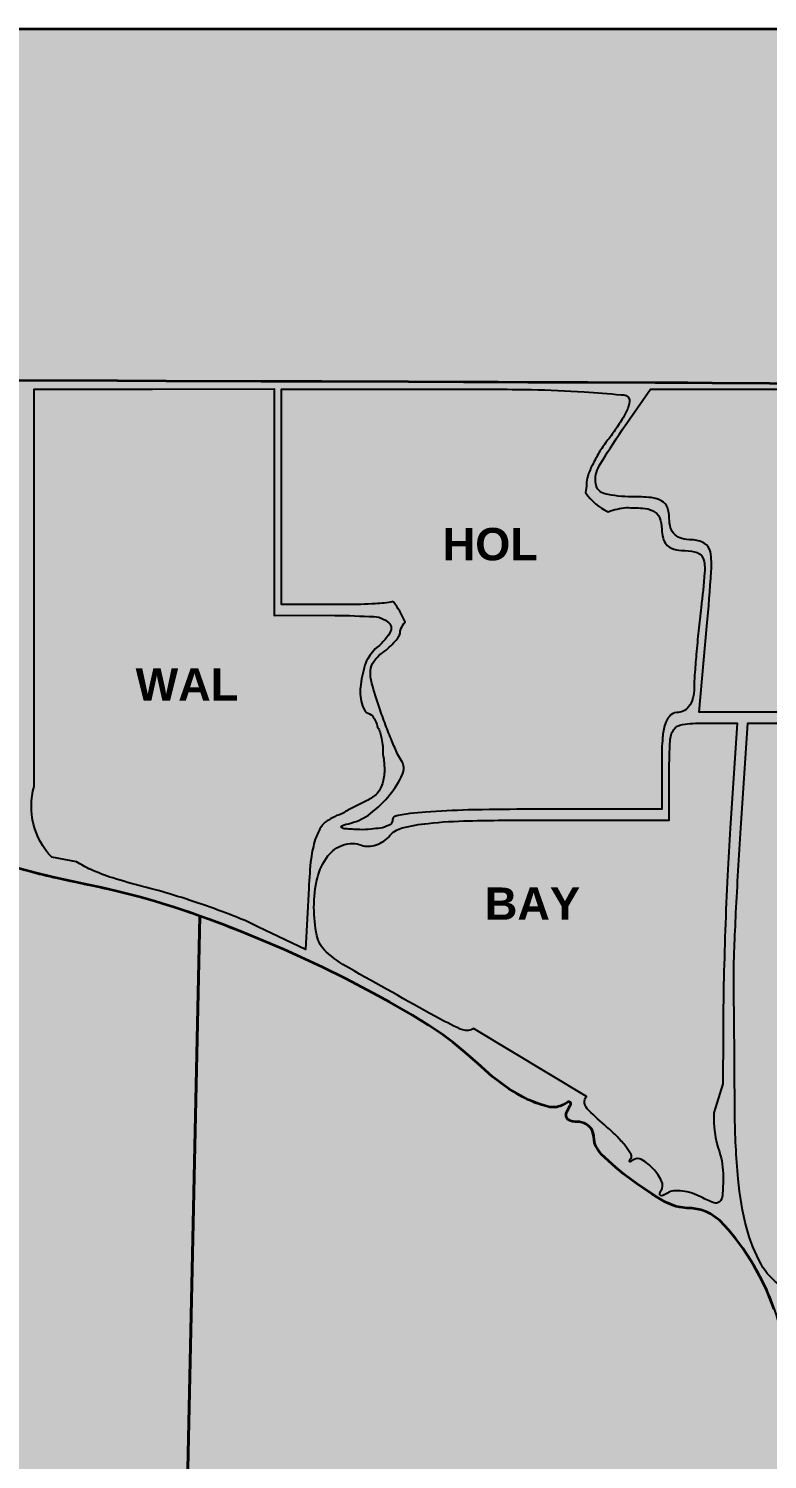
# Model space of a CAD drawing. Extents: x 473.4 to 495.4, y 396.9 to 416.9.
# Drawn here: x 477.56 to 480.28, y 411.61 to 416.87 of the extents above; entities that cross this region are included whole.
import ezdxf

# ---------------------------------------------------------------- set-up
doc = ezdxf.new("R2010")
doc.units = 0
doc.header["$MEASUREMENT"] = 0

msp = doc.modelspace()

# ---------------------------------------------------------------- hatches: boundary and pattern name
at = {"linetype": 'Continuous', "true_color": 0xd7c2ac}
h = msp.add_hatch(color=9, dxfattribs=at)
h.dxf.hatch_style = 1
edge = h.paths.add_edge_path()
edge.add_arc((474.9516051372241, 413.6441172001486), 0.1421639113959032, 161.280635871202, 215.8574926356034, ccw=False)
edge.add_line((474.8169614313518, 413.6897423047771), (474.8171805182423, 413.6903856012561))
edge.add_arc((474.7933094228865, 413.7169703585415), 0.03572923891446872, 311.9214330556235, 354.2895014037454)
edge.add_arc((470.6452467423868, 414.1317697133956), 4.204479951794924, 354.2895014066732, 354.606746171551)
edge.add_arc((464.6036169503957, 414.7021541675593), 10.27297473790344, 354.606746168464, 354.7694432016701)
edge.add_arc((464.2412140196193, 414.7353144208237), 10.63689160531999, 354.7695283988775, 354.9313538566348)
edge.add_arc((468.7169649636964, 414.3383329353597), 6.14356980366719, 354.9313538578331, 355.1753955183927)
edge.add_arc((474.8862959144386, 413.8176116727179), 0.04769783819365513, 143.6068699496419, 175.1753955181677, ccw=False)
edge.add_arc((474.9535590696025, 413.768033445598), 0.1312581915136575, 128.7719050808741, 143.606869948295, ccw=False)
edge.add_arc((474.9796661864062, 413.7355301165385), 0.172948093741223, 115.75351751705111, 128.7719050821247, ccw=False)
edge.add_arc((474.9915198670676, 413.7109587481866), 0.2002292573510884, 104.08930140953831, 115.7535175172327, ccw=False)
edge.add_arc((474.853073384693, 414.2625732117586), 0.3684938254437746, 284.089301409528, 295.7778018015274)
edge.add_arc((474.9928092173194, 413.9732297287388), 0.04717505212694185, 295.7778018015615, 348.8473192968627)
edge.add_arc((475.0158070127505, 413.9686957774146), 0.02373458904911956, 348.8473192969371, 432.6880281506787)
edge.add_arc((474.9616081721297, 413.7948113102357), 0.2058700393346774, 72.68802815073958, 90.00003968985618)
edge.add_arc((474.9616079527996, 414.1114340589737), 0.1107527094033837, 226.1232763189006, 270.000039689657, ccw=False)
edge.add_arc((475.0080106303631, 414.1596927991419), 0.1777013052638235, 195.3061127522415, 226.1232763189719, ccw=False)
edge.add_arc((475.135417294996, 414.1945619288916), 0.3097933731649381, 173.0690251854652, 195.3061127522382, ccw=False)
edge.add_arc((475.3539459315548, 414.1679971809199), 0.5299307185451713, 158.1926240335866, 173.0690251854861, ccw=False)
edge.add_arc((473.4847915972836, 414.9158847109198), 1.483293979012031, 338.1926240335874, 344.1014902837022)
edge.add_arc((474.7668127085574, 414.5507274421049), 0.1502831160705345, 344.1014902832144, 375.850028544148)
edge.add_arc((474.7803517152936, 414.5545713663579), 0.1362090101640107, 15.85002854462065, 49.84514274681851)
edge.add_arc((474.1328156581216, 413.7870901779664), 1.140365531764512, 49.84514274689892, 56.96010922328128)
edge.add_arc((475.8518776432022, 416.4301830026298), 2.012587653478899, 234.7030150592484, 236.9601092237969, ccw=False)
edge.add_arc((475.4867208538017, 415.9143960248623), 1.380625876723493, 231.7089808691128, 234.7030150585859, ccw=False)
edge.add_arc((475.5203965675253, 415.9570506186945), 1.434971695971925, 229.3246882798265, 231.7089808691301, ccw=False)
edge.add_arc((474.6192471183942, 414.9084541293789), 0.05235644686095418, 203.1126171005354, 229.3246882798311, ccw=False)
edge.add_arc((474.4834984608478, 414.8505170850585), 0.09523894307457285, 23.1126171005372, 37.83865926772039)
edge.add_arc((472.3845617327474, 413.2201453545268), 2.752991258149467, 37.83865926770907, 39.12965590739938)
edge.add_arc((472.5513413915314, 413.3558269032993), 2.537991404053192, 39.12965590739711, 40.80653471823297)
edge.add_arc((474.3057461207184, 414.5759963171283), 0.4690311576540324, 69.18734612414568, 86.34508479205707)
edge.add_line((474.3356454735861, 415.0440735068614), (474.2814155220415, 415.227179137471))
edge.add_line((474.2814155220415, 415.227179137471), (474.3595045621356, 415.3568604478321))
edge.add_arc((473.8433114969267, 415.6676918302117), 0.602554087897356, 328.9452848740881, 334.6972716163677)
edge.add_arc((473.9571271310135, 415.6138847954476), 0.4766604996861765, 334.6972716180658, 341.5535260140883)
edge.add_arc((474.0471397127149, 415.5838604821801), 0.3817725433811479, 341.5535260143175, 348.6661260717782)
edge.add_arc((474.3716754244671, 415.5188122940658), 0.05078206771841789, 348.666126071675, 380.1328695749588)
edge.add_arc((474.4394862398416, 415.5436716493758), 0.02144184956795438, 90.90701215851811, 200.1328695751205, ccw=False)
edge.add_arc((476.9303547359868, 258.2091430972984), 157.3756864715977, 90.67118282319223, 90.90701215876891, ccw=False)
edge.add_arc((475.975617910551, 339.7133829631577), 75.86585492652964, 89.95675565080302, 90.67124025735791, ccw=False)
edge.add_arc((475.4326700251088, -379.6551047544095), 795.2345475407313, 89.82931976298357, 89.95675565792033, ccw=False)
edge.add_arc((472.4017108603388, -1397.898269958503), 1813.48222379437, 89.75857495281599, 89.82939328466068, ccw=False)
edge.add_arc((479.9043607583042, 382.6445329425881), 32.92361405461608, 88.50085095361521, 89.75857495292951, ccw=False)
edge.add_arc((480.4688484865109, 404.213691400929), 11.34707023971573, 86.52608845184989, 88.50085095329979, ccw=False)
edge.add_arc((481.1524586984689, 415.4747646856933), 0.06526655206342859, 10.394885852502284, 86.52608845194118, ccw=False)
edge.add_arc((481.4246304834919, 415.5246924442592), 0.2114467682484793, 190.3948858546718, 200.1965036273641)
edge.add_arc((481.6125612008814, 415.5938244646388), 0.4116895977837807, 200.1965036253479, 206.1501789760434)
edge.add_arc((481.6151723210194, 415.5951058147137), 0.4145981723555159, 206.1500969401736, 212.0913230014336)
edge.add_arc((481.4541521558215, 415.4941320332083), 0.2245371343918196, 212.0913230017725, 221.493659736321)
edge.add_arc((481.1839281148768, 415.2551113003666), 0.1362286386974507, 23.878103936006028, 41.49365973628193, ccw=False)
edge.add_arc((480.7291344408259, 415.0537823829874), 0.6335923073844094, 18.246069809523874, 23.87810393227369, ccw=False)
edge.add_arc((480.627437973062, 415.0202556512413), 0.7406727131421236, 12.776510864101112, 18.24606981323342, ccw=False)
edge.add_arc((480.6522327963149, 415.0258773903111), 0.7152485669489039, 7.161343940960592, 12.77657476183299, ccw=False)
edge.add_arc((481.8627405906064, 415.1779704243901), 0.5047766012569622, 187.1613439408914, 209.7081992920514)
edge.add_arc((481.6040196350339, 415.0303495229442), 0.2069033674878465, 209.7081992921476, 253.5629812795513)
edge.add_arc((481.8832812512178, 415.9769406572658), 1.193828808364641, 253.5629812795312, 266.2241276379731)
edge.add_arc((486.6548052705542, 488.2760739038877), 73.65024405008005, 266.2241276384408, 266.8837343012634)
edge.add_arc((476.2416431092631, 297.0081036009623), 117.9009773242512, 86.65662605666671, 86.88373430079048, ccw=False)
edge.add_arc((476.0625028273573, 293.9395296536413), 120.9747758368405, 86.43451274947091, 86.65668438738362, ccw=False)
edge.add_arc((476.8696559399601, 306.8922882917365), 107.9968926319854, 86.21502438576829, 86.43454845838909, ccw=False)
edge.add_arc((482.8538800513874, 397.3477936132389), 17.34365561761214, 85.3690567508765, 86.2150243839269, ccw=False)
edge.add_arc((485.3655259959968, 428.3551285921889), 13.76523680638599, 265.3690567533725, 266.4554698050139)
edge.add_arc((490.5950792181633, 512.7807005105788), 98.35262014841103, 266.4554698028093, 266.7098789260665)
edge.add_arc((491.2509844429775, 524.190750084599), 109.7815064872094, 266.7098894798114, 266.9688054785913)
edge.add_arc((491.3891080929823, 526.8007209280659), 112.3951296313438, 266.968848270309, 267.2302529523144)
edge.add_arc((483.3769260637899, 361.1875585173592), 53.41172977002113, 86.21493766288359, 87.23025294973633, ccw=False)
edge.add_arc((485.1794122719092, 388.4327036182748), 26.10702526511196, 84.48054616893347, 86.21493766264189, ccw=False)
edge.add_arc((482.4946862263861, 360.6496374882097), 54.0195048670227, 83.7861043082338, 84.48054616916897, ccw=False)
edge.add_arc((488.338803351373, 414.3244043312148), 0.02752119702290858, -45.00006659981278, 83.78610430807629, ccw=False)
edge.add_arc((488.3876664270906, 414.2755411419016), 0.04158170768047686, 134.9999334002258, 169.9333908352029)
edge.add_arc((488.4309943041314, 414.2678493206124), 0.08558703739863528, 169.9333908358535, 190.2987059098973)
edge.add_arc((488.4938246802054, 414.2792660691666), 0.1494462442927425, 190.2987059092106, 205.2383080120928)
edge.add_arc((488.6706573555816, 414.3626216657794), 0.3449403633024578, 205.2383080121446, 213.2337818303788)
edge.add_arc((488.1868373904028, 414.0456111788256), 0.2334863023555306, 21.549734146707976, 33.23378183012892, ccw=False)
edge.add_arc((488.1079076125909, 414.0144407415748), 0.3183479897289176, 12.289012457390584, 21.549734147205413, ccw=False)
edge.add_arc((488.1327185397807, 414.019845414604), 0.2929552230704476, 2.727753866769774, 12.289012457076979, ccw=False)
edge.add_arc((488.2938091751253, 414.02752046317), 0.1316818552560103, -14.65501759012102, 2.7277538666346004, ccw=False)
edge.add_arc((488.6947934026334, 413.9226606270374), 0.2827864016033982, 165.3449824100211, 185.4557920519348)
edge.add_arc((488.5271558970185, 413.906649505522), 0.1143860176936037, 185.4557920525711, 224.9721739487827)
edge.add_arc((488.5498895095124, 413.9293610472909), 0.1465205982345019, 224.9721739483028, 258.7218479689718)
edge.add_arc((488.6194532696034, 414.2781858521741), 0.5022140915961832, 258.7218479692675, 272.2134882980655)
edge.add_arc((488.5827754106612, 415.2271138135745), 1.451850622730168, 272.2134882977178, 276.2407816975483)
edge.add_arc((488.7315134860648, 413.8669740660765), 0.08360241871202173, 276.2407816975335, 308.4675440830078)
edge.add_arc((488.7426012505485, 413.8530186166556), 0.0657784716242958, 308.467544083058, 346.7613418616077)
edge.add_arc((488.0588150311706, 414.0138860428193), 0.7682326855142209, 346.7613418617278, 353.0881245377814)
edge.add_arc((487.2158051771129, 414.1160787348545), 1.617414032661991, 353.0881245382005, 358.0916557331142)
edge.add_arc((484.4468238261349, 414.208339012958), 4.387931977195092, 358.0916557325995, 360.4672261137389)
edge.add_arc((483.1903646234558, 414.1980928207928), 5.6444329570797, 0.4672261144274873, 2.603267770494374)
edge.add_arc((480.7654296812278, 414.0878385817862), 8.071873063705857, 2.603267769870822, 4.236794419085159)
edge.add_arc((490.3467429325542, 414.7976326826524), 1.535695374024266, 180.9739855018923, 184.2367944193195, ccw=False)
edge.add_arc((489.5859081420514, 414.7846978129876), 0.7747506393077929, 175.5304220526383, 180.973985507027, ccw=False)
edge.add_arc((489.4950312998024, 414.7918014262488), 0.6835965841127069, 170.800458076058, 175.5304220472607, ccw=False)
edge.add_arc((488.8330562170286, 414.8990125629396), 0.01299592944259898, 89.99996958041078, 170.8004580756453, ccw=False)
edge.add_arc((488.8345525476155, 414.9260659847351), 0.01413690474708384, 263.9241349573655, 341.5188912340327)
edge.add_arc((488.7860388330213, 414.9405328029407), 0.06475576791499894, 342.985798036182, 370.7340355271479)
edge.add_arc((488.705619849521, 414.9252879956734), 0.1466069563965314, 10.73403552683356, 20.99357902029525)
edge.add_arc((489.008012352507, 415.0413267219196), 0.1772853279372835, 190.0798963446607, 200.9935790201453, ccw=False)
edge.add_arc((488.8488356938347, 415.013030660143), 0.0156132036296949, 125.5321510619647, 190.0798963447444, ccw=False)
edge.add_arc((488.8551797377735, 415.0041471870292), 0.02652938373368205, 80.93505153931699, 125.53215106180559, ccw=False)
edge.add_arc((488.7870344528289, 414.5770289436682), 0.4590496418395577, 75.34502141121152, 80.93505153938122, ccw=False)
edge.add_arc((488.9649946386698, 415.2575509502727), 0.2443563783348267, 255.3450214110195, 264.4845575958315)
edge.add_arc((488.9470621521477, 415.0718396112858), 0.05778125807179138, 264.4845575958841, 291.1560042750123)
edge.add_arc((488.9571947632406, 415.0456565655282), 0.02970597191643045, 291.1560042751236, 331.7307844548536)
edge.add_arc((488.9409387347218, 415.0543982718698), 0.04816337945291606, 331.730784455016, 359.9999506240114)
edge.add_arc((489.0956877252698, 415.0543981385109), 0.1065856110951527, 168.3389190490181, 179.9999506238627, ccw=False)
edge.add_arc((489.0648041455009, 415.0607719456668), 0.07505117092256902, 153.1715802512804, 168.3389190508311, ccw=False)
edge.add_arc((489.0427171118038, 415.0719426636778), 0.05029996896345854, 126.0216436109483, 153.1715802492199, ccw=False)
edge.add_arc((488.9856616848919, 415.438177320277), 0.3267095740692391, 274.8239568848128, 278.6189331881391)
edge.add_arc((488.7428510020189, 417.0401077255565), 1.94693735159814, 278.6189331942956, 279.364786974027)
edge.add_arc((488.7041476028984, 417.2747910336772), 2.184790685007494, 279.3647869654958, 280.1247103161816)
edge.add_arc((488.7192673696356, 417.1901055155242), 2.098766012246443, 280.1247830438242, 280.900311579567)
edge.add_arc((489.1334252994681, 415.0394768647042), 0.09137790644269572, 82.44950054530432, 100.90031157924471, ccw=False)
edge.add_arc((489.1262583332202, 414.9854066553025), 0.1459210357069194, 69.45540125789398, 82.44950054545592, ccw=False)
edge.add_arc((489.1250634834508, 414.9822181749925), 0.1493260427039675, 56.5981520893132, 69.45543856467901, ccw=False)
edge.add_arc((489.1502285377946, 415.020380304918), 0.1036135923147647, 39.690158309360015, 56.5981520890507, ccw=False)
edge.add_arc((489.3074727433267, 415.1508813394783), 0.1007298934994472, 219.6901583095066, 238.2619240790743)
edge.add_arc((489.3740307923261, 415.2584879889391), 0.2272572221473745, 238.261924079527, 248.3709061275673)
edge.add_arc((489.3824926966785, 415.2798286530956), 0.2502143075876812, 248.3709061255086, 258.1036767596505)
edge.add_arc((489.370371478132, 415.2222910500133), 0.1914137998728868, 258.1036767612248, 269.9999722273501)
edge.add_arc((489.3703712535722, 414.7590150099048), 0.2718622402356096, 82.37242537808959, 89.99997222762153, ccw=False)
edge.add_arc((489.3860489621351, 414.8760841642261), 0.153747984367504, 70.6844493815637, 82.37242537785579, ccw=False)
edge.add_arc((489.4073418120667, 414.9368341372904), 0.08937450624547606, 49.36259040832192, 70.68444938148451, ccw=False)
edge.add_arc((489.4888418416044, 414.9978581103378), 0.02426469639755656, 163.7313827349254, 212.3493660570011)
edge.add_arc((489.5069162622829, 415.0093060932088), 0.04565957883887584, 212.3493660587622, 232.5085468134626)
edge.add_arc((489.5163030069153, 415.0215429160652), 0.06108199137427038, 232.5085468117853, 249.7589019551821)
edge.add_arc((489.5217940942915, 415.0364342842533), 0.07695350318282293, 249.7589019552809, 264.2660350520545)
edge.add_arc((489.4304829752921, 414.1270697763156), 0.8369838736378202, 77.67717949401788, 84.26603505183311, ccw=False)
edge.add_arc((488.7217352591395, 410.8826681902655), 4.157897148132618, 75.66951652634958, 77.6771794942033, ccw=False)
edge.add_arc((488.7341218532159, 410.9311549398098), 4.107853241468716, 73.6113882017209, 75.66951652695269, ccw=False)
edge.add_arc((489.5792938779503, 413.8049118660322), 1.112390902796274, 68.17194806582711, 73.61138820105009, ccw=False)
edge.add_arc((490.1564661210833, 415.2458989476868), 0.4398885719564243, 248.1719480657087, 254.4707622541865)
edge.add_arc((490.132900949031, 415.1610937545954), 0.3518701755320407, 254.4707622542599, 261.9176516804773)
edge.add_arc((490.1223968249168, 415.0871245757526), 0.2771588909620974, 261.9176516805221, 269.7876435824013)
edge.add_arc((490.1215237352953, 414.8515577775245), 0.04159047475796506, 269.7876435826543, 301.7174727668039)
edge.add_arc((490.169443803524, 414.7740214734102), 0.0495589157761201, 97.6432683562345, 121.71747276652911, ccw=False)
edge.add_arc((490.1822079281562, 414.6789067758899), 0.1455262464777743, 86.86201843237671, 97.64326835230122, ccw=False)
edge.add_arc((490.1806090644816, 414.6497426375146), 0.1747341791712328, 76.83762684105949, 86.86201843627879, ccw=False)
edge.add_arc((490.1824691633002, 414.6576966199084), 0.166565592785849, 66.4473220319274, 76.83763323123878, ccw=False)
edge.add_arc((490.390514129867, 415.1349668276467), 0.3540778161883866, 246.4473220326308, 251.6748080251306)
edge.add_arc((490.4590431659516, 415.341874280145), 0.5720386445177903, 251.6748080249671, 255.3265066522691)
edge.add_arc((490.4520965453813, 415.3153475274049), 0.5446174091707192, 255.3265648990658, 259.0143477810134)
edge.add_arc((490.3899562774733, 414.9952356082802), 0.2185299152961731, 259.0143477810575, 266.3132027829739)
edge.add_arc((490.3726416091783, 414.7265232884617), 0.05073966813349365, 56.42303390582839, 86.31320278301598, ccw=False)
edge.add_line((490.4007035203436, 414.7687967205918), (490.4007035203436, 416.869961501139))
edge.add_line((490.4007035203436, 416.869961501139), (473.4454328466077, 416.8699876712304))
edge.add_line((473.4454328466077, 416.8699876712304), (473.4457622564622, 413.5596872103304))
edge.add_line((473.4457622564622, 413.5596872103304), (474.8363846359504, 413.5608416707921))
at = {"linetype": 'Continuous', "true_color": 0xadddf7}
h = msp.add_hatch(color=141, dxfattribs=at)
h.dxf.hatch_style = 1
h.paths.add_polyline_path([(473.4457622564622, 416.8699745861847), (495.432698754436, 416.8699745861847), (495.432698754436, 396.8699745861847), (473.4457622564622, 396.8699745861847)])
at = {"linetype": 'Continuous', "true_color": 0xff1a8c}
h = msp.add_hatch(color=230, dxfattribs=at)
h.dxf.hatch_style = 1
edge = h.paths.add_edge_path()
edge.add_line((478.4615453321557, 415.1299345482721), (478.4615453321557, 414.7138938961189))
edge.add_line((478.4615453321557, 414.7138938961189), (478.6794713880455, 414.7138938961189))
edge.add_arc((478.6794727312094, 412.5455436556105), 2.168350240508762, 86.20877585525261, 90.00003549132452, ccw=False)
edge.add_arc((478.8155520437239, 414.5990710555413), 0.1103190547487111, 53.13006248825951, 86.20882316493532, ccw=False)
edge.add_arc((478.8655426365364, 414.665725093449), 0.0270014687350458, -33.52977297888799, 53.13004876731918, ccw=False)
edge.add_arc((478.6738913684502, 414.7927195352938), 0.2569097043825289, 309.69015858946517, 326.47023311193385, ccw=False)
edge.add_arc((478.921886083916, 414.4939041471923), 0.1314097711337942, 129.6901891696306, 158.934167516064)
edge.add_arc((479.0841118122427, 414.4314173919337), 0.3052539010716716, 158.9341366861261, 174.5140250922725)
edge.add_arc((479.0319007300356, 414.4364317005322), 0.2528025865416037, 174.5139916617821, 191.5201828195991)
edge.add_arc((478.8309429465675, 414.3954726275882), 0.04771315143376734, 191.520152625363, 249.8361227545115)
edge.add_arc((478.8052787464616, 414.3255833557141), 0.0267392594753123, 26.189919297914116, 69.83618196955831, ccw=False)
edge.add_arc((478.5705938261065, 414.2101561453047), 0.2882740616429986, 18.555989826872576, 26.18977610308218, ccw=False)
edge.add_arc((478.488766067994, 414.1826878002711), 0.3745891355094289, 11.215734176060323, 18.556021186988517, ccw=False)
edge.add_arc((478.3096760105587, 414.1471761341068), 0.5571660428825472, 5.764472686240879, 11.215710818175694, ccw=False)
edge.add_arc((478.3195258049371, 414.1481707963457), 0.5472661538852017, -1.0563282792434734, 5.764438646338078, ccw=False)
edge.add_arc((478.7096070144654, 414.1409784921661), 0.1571186442605774, 341.67349256140216, 358.94359643661124, ccw=False)
edge.add_arc((478.7697145151171, 414.1210690717536), 0.0937996371951943, 318.1106183393157, 341.67344076100346, ccw=False)
edge.add_arc((478.7627929527342, 414.1272772811795), 0.1030974804979639, 296.1596121844184, 318.1105514357024, ccw=False)
edge.add_arc((461.1930436427778, 449.8973983293644), 39.95529504370032, 296.1091612829282, 296.1595815680862, ccw=False)
edge.add_arc((442.9036588328996, 487.2157248327542), 81.51439861602526, 296.0795497403835, 296.1091143624483, ccw=False)
edge.add_arc((442.9122647174912, 487.1983111055436), 81.49497456837692, 296.04993289937806, 296.0794975214428, ccw=False)
edge.add_arc((461.1713435058123, 449.8443405227551), 39.91717909413894, 295.99949307820464, 296.0499133633627, ccw=False)
edge.add_arc((478.7076884438441, 413.8886975111591), 0.08696641808224338, 115.9994261888195, 145.2287487501141)
edge.add_arc((478.7807850586049, 413.8379484228207), 0.175952849950635, 145.2287507630149, 162.4847257529552)
edge.add_arc((478.9836916264811, 413.773912764716), 0.3887241844771471, 162.4847273696561, 173.4055095993872)
edge.add_arc((480.3507806221758, 413.6158686787164), 1.764918304239732, 173.4055189203168, 176.9584893202579)
edge.add_line((478.5883484606254, 413.709514268965), (478.5764713717106, 413.4859842247366))
edge.add_line((478.5764713717106, 413.4859842247366), (478.4161089778132, 413.5677950132968))
edge.add_arc((477.9980406743009, 412.7483123270111), 0.9199635751070296, 62.97108742170938, 68.4431693753501)
edge.add_arc((477.226029627563, 410.7941244747761), 3.021118309557517, 68.44323956014836, 70.69993278660607)
edge.add_arc((477.1364478654297, 410.5383117200698), 3.29216269258426, 70.69998087099863, 72.92688314277419)
edge.add_arc((477.3989126257526, 411.392889593811), 2.398187808877937, 72.92690897019216, 75.75076043991075)
edge.add_arc((478.5026536780823, 415.7391206660526), 2.086003182138894, 252.6164082394173, 255.7507503177468, ccw=False)
edge.add_arc((478.0891900831747, 414.4184286776533), 0.7021030872859667, 245.5565262977681, 252.6163410254413, ccw=False)
edge.add_arc((477.9606495883579, 414.1356326429948), 0.391464622143309, 236.7906141166323, 245.5564873570616, ccw=False)
edge.add_line((477.7462443011563, 413.8081041355183), (477.6554624816212, 413.8241189858057))
edge.add_arc((477.8511436861226, 414.011885862221), 0.2711964853641319, 164.4758154727796, 223.8175890185516, ccw=False)
edge.add_line((477.5898411085964, 414.0844702727514), (477.5898411085964, 414.8152227365884))
edge.add_line((477.5898411085964, 414.8152227365884), (477.5898411085964, 415.5459752004253))
edge.add_line((477.5898411085964, 415.5459752004253), (478.0256932203761, 415.5459752004253))
edge.add_line((478.0256932203761, 415.5459752004253), (478.4615453321557, 415.5459752004253))
edge.add_line((478.4615453321557, 415.5459752004253), (478.4615453321557, 415.1299345482721))
edge = h.paths.add_edge_path()
edge.add_arc((478.8503976556058, 414.8968288827772), 0.1406047695574898, 268.1423873104112, 290.16572853504385, ccw=False)
edge.add_arc((478.7389058210707, 416.8106615695924), 2.057144754220872, 269.99999999996356, 272.97967885243486, ccw=False)
edge.add_line((478.7389058210694, 414.7535168153715), (478.4897491886719, 414.7521865716574))
edge.add_line((478.4897491886719, 414.7521865716574), (478.4892957699967, 415.148500362197))
edge.add_line((478.4892957699967, 415.148500362197), (478.4888420974478, 415.5453423915155))
edge.add_line((478.4888420974478, 415.5453423915155), (479.1351364547517, 415.5459752004254))
edge.add_arc((479.1351364547521, 398.4149231200984), 17.13105208032704, 89.04386115357659, 90.00000000000131, ccw=False)
edge.add_arc((479.3583414546333, 411.7890448233305), 3.755067936913981, 86.09465465378707, 89.0438611535933, ccw=False)
edge.add_arc((479.373296806948, 412.0081390178482), 3.535463910011622, 83.87574866164158, 86.09462996962043, ccw=False)
edge.add_arc((479.7482533262264, 415.5026962436931), 0.02084834126810981, -6.943847108686896e-05, 83.87574866173952, ccw=False)
edge.add_arc((479.7123927277256, 415.5026962871531), 0.05670893976893766, 336.12969267765817, 359.99993056209104, ccw=False)
edge.add_arc((479.3246318177124, 415.6742879131238), 0.4807398459980392, 331.17987804270825, 336.12969267801174, ccw=False)
edge.add_arc((479.2509233823138, 415.7148437628226), 0.5648689752784758, 326.1765774301114, 331.17982664089914, ccw=False)
edge.add_arc((479.1573638610505, 415.7775318062142), 0.6774885774944652, 321.8113683773489, 326.1765774301245, ccw=False)
edge.add_arc((480.0812511221401, 415.0508010056826), 0.4979710465016513, 141.811368377117, 147.8746379043777)
edge.add_arc((480.0825931182724, 415.0499580634943), 0.4995558193859833, 147.8746105540315, 153.9232033818748)
edge.add_arc((480.0128911981121, 415.0840696866784), 0.4219545274490634, 153.9232033811814, 160.1916500415915)
edge.add_arc((479.7000686067091, 415.1967442503047), 0.08945861622534981, 160.1916500422338, 179.999959355295)
edge.add_arc((479.4406006713493, 415.1967444343661), 0.1700093191345077, 349.11324276490114, 359.9999593556337, ccw=False)
edge.add_arc((479.7790653816091, 415.2833152773711), 0.2085724042915021, 214.6813727205449, 244.7955537086362)
edge.add_arc((479.7704960196106, 414.8949181578857), 0.2152049307601794, 90.00006904223397, 111.89491646221089, ccw=False)
edge.add_arc((479.7704956622701, 414.6432027894253), 0.4669202992204862, 82.79318018143658, 89.99998797252653, ccw=False)
edge.add_arc((479.8191491238917, 415.0279664786016), 0.07909268824319349, 55.99723136756887, 82.79316190122921, ccw=False)
edge.add_arc((479.8370587468099, 415.0545156926812), 0.04706745816900255, 18.474041197687825, 55.997317417131796, ccw=False)
edge.add_arc((479.7663039694835, 415.0308773355375), 0.1216664557691316, -4.0215640808582975e-05, 18.47394289296301, ccw=False)
edge.add_arc((480.0112073881856, 415.0308771809011), 0.1232369629330118, 179.9999678090285, 196.6947841932277)
edge.add_arc((479.9464945452659, 415.0114688005677), 0.05567634373870094, 196.6947663535922, 226.9273357991271)
edge.add_arc((479.9497040319401, 415.0149018873856), 0.06037601285571609, 226.9273831324876, 255.673833008571)
edge.add_arc((479.9727354618055, 415.1050859500501), 0.1534545384151488, 255.6738574871607, 269.9999693826988)
edge.add_arc((479.9727352431074, 414.8134258246656), 0.1382055869695017, 70.38976038196301, 89.99994332994191, ccw=False)
edge.add_arc((480.0073851985906, 414.9106793460972), 0.03496379869637716, 16.033084950064392, 70.38968092484959, ccw=False)
edge.add_arc((479.9102218739931, 414.8827575364832), 0.1360594914778326, -5.037139064978419, 16.03306278400271, ccw=False)
edge.add_arc((476.017626345885, 415.2258565143449), 4.043746384520392, 353.15077088340826, 354.9628840336475, ccw=False)
edge.add_arc((484.9713980327011, 414.1503771950231), 4.97438441880726, 173.1507328622734, 174.1495065678195)
edge.add_arc((485.1091002213122, 414.1362689893867), 5.112807445113708, 174.1495254015714, 175.1279021891351)
edge.add_arc((484.551499062819, 414.183805222024), 4.553183691758325, 175.1279834153993, 176.0919219257901)
edge.add_arc((480.748972210055, 414.4435737826628), 0.7417941589124593, 176.0918968974755, 179.7786768472553)
edge.add_arc((479.8509342535536, 414.4470428579672), 0.1562504979953397, 346.5223654701975, 359.7786397701541, ccw=False)
edge.add_arc((479.9172515890301, 414.4311489562336), 0.08805515286834154, 326.1570013592109, 346.5222988276093, ccw=False)
edge.add_arc((479.9400438351946, 414.4158661509666), 0.06061338503076151, 300.90601926908124, 326.15695698118475, ccw=False)
edge.add_arc((479.9474048225505, 414.4035695880027), 0.04628196515809098, 269.9999771978965, 300.906134427022, ccw=False)
edge.add_arc((479.9474047944751, 414.3165879799193), 0.04069964292534792, 89.99998640585432, 132.7311720859121)
edge.add_arc((479.966535188456, 414.2958789329519), 0.06889248953831115, 132.7310280568255, 161.565005084251)
edge.add_arc((480.100895303984, 414.2510925036075), 0.2105203995633969, 161.5651073119281, 176.1802098222114)
edge.add_arc((481.1809329217203, 414.1789839921402), 1.292962496467831, 176.1803075980018, 179.9999781061155)
edge.add_line((479.8879704252526, 414.1789844862075), (479.8879704252526, 414.0006813495704))
edge.add_line((479.8879704252526, 414.0006813495704), (479.3926839345939, 414.0006813495704))
edge.add_arc((479.3926842163231, 405.6737274283072), 8.326953921263174, 90.00000193851068, 91.41427300779478)
edge.add_arc((479.2571106265165, 411.165123135195), 2.833884924075254, 91.41431389488268, 94.57386136324685)
edge.add_arc((479.2991007064846, 410.6402763855241), 3.3604086912965, 94.57391051852765, 96.60006567601694)
edge.add_arc((478.9148692387991, 413.9610584128139), 0.01747179486382143, 96.5999995095825, 179.9999425994713)
edge.add_arc((478.8794370408814, 413.9610584258465), 0.01796040305384905, -55.80790982918512, 1.4263434877648251e-05, ccw=False)
edge.add_arc((478.8365241235982, 414.0242212349672), 0.09432177369213701, 287.82024289767776, 304.1922220167141, ccw=False)
edge.add_arc((478.8141028027523, 414.0939714540034), 0.1675871044021375, 275.5029121294773, 287.8201742123711, ccw=False)
edge.add_arc((478.8011775076982, 414.2281327989184), 0.3023696319108167, 267.58460638617237, 275.5029394172419, ccw=False)
edge.add_arc((478.8804905813374, 416.1083580397633), 2.184266951096844, 266.1934233560793, 267.5845477975445, ccw=False)
edge.add_arc((478.7220862457427, 413.8837352159894), 0.04711856008124553, 73.48492763882011, 97.40147947105754)
edge.add_arc((478.7188162843746, 413.9371468475073), 0.007248288259645636, 68.32516213144908, 247.2764347484067, ccw=False)
edge.add_arc((479.3322073892813, 411.843372204968), 2.187490739458619, 105.30515206047929, 106.21155343424931, ccw=False)
edge.add_arc((478.6931494936183, 414.1462309941668), 0.2025594378169439, 287.7188700277943, 310.1835871677306)
edge.add_arc((478.5532412924618, 414.3259083954851), 0.4301989010263891, 308.9784925352909, 321.9090087671018)
edge.add_arc((478.6340640707414, 414.2640739103641), 0.328444514779603, 321.7005747679628, 337.225123218592)
edge.add_arc((478.8891582853527, 414.1504076544994), 0.04960854876611952, 344.234915731953, 388.4732590980495)
edge.add_arc((479.1146354967183, 414.2999439224434), 0.2211868037325827, 207.3236119211409, 214.6900271978949, ccw=False)
edge.add_arc((482.6247386340318, 415.8544418128111), 4.059728182270653, 203.3053877179402, 204.0739577777204, ccw=False)
edge.add_arc((480.5899480577514, 414.9554631301073), 1.835408851682917, 200.5369697743927, 202.662234660502, ccw=False)
edge.add_arc((480.9220822060401, 415.0799037055833), 2.19008976333035, 198.9070027006709, 200.5373710939634, ccw=False)
edge.add_arc((478.4975926092534, 414.3089323681752), 0.357855553816138, 9.864911226520581, 25.02278786991065)
edge.add_arc((479.089118726418, 414.5205093993284), 0.2739577313043007, 181.4414754066974, 192.6963964319284, ccw=False)
edge.add_arc((478.8961718067811, 414.495179986769), 0.08299797626154096, 137.393237112631, 167.1648144275908, ccw=False)
edge.add_arc((478.906335115309, 414.5040211266337), 0.08554722396122692, 116.8492641239105, 146.3965455902233, ccw=False)
edge.add_arc((478.7552013124409, 414.7197170266855), 0.1791082747029149, 308.9096441995559, 319.9258726278738)
edge.add_arc((478.8620043604397, 414.6552958239679), 0.05919875936275515, 300.7329621218105, 324.5085575186354)
edge.add_arc((479.0768335746362, 414.5303548436829), 0.1896537152299953, 144.229115920516, 151.4737492829136, ccw=False)
edge.add_arc((478.9135809059069, 414.6497067332706), 0.01264844050139335, 317.833886227107, 375.1509910597914)
edge.add_arc((478.9514217693999, 414.6544613431444), 0.0256729883219111, 142.7543516815924, 183.2350102233762, ccw=False)
edge.add_arc((478.9010600791631, 414.6988787650882), 0.04158729869171165, 316.0185684546757, 348.744185006327)
edge.add_arc((478.7501173288477, 414.6290380054951), 0.2014204960599421, 17.84483180573339, 42.39497084413978)
at = {"linetype": 'Continuous', "true_color": 0xf8d731}
h = msp.add_hatch(color=40, dxfattribs=at)
h.dxf.hatch_style = 1
h.paths.add_polyline_path([(477.8360543686192, 414.8931002153532), (477.9891524915503, 414.8931002153532), (478.0364624133429, 415.0387051827993), (478.0837723351356, 414.8931002153532), (478.2368704580666, 414.8931002153532), (478.1130021937481, 414.8031046534555), (478.1601226508246, 414.6576508263533), (478.0364624133429, 414.747495247907), (477.9126034300847, 414.6575064290944), (477.9599133518774, 414.8031113965406)])
at = {"linetype": 'Continuous', "true_color": 0x000000}
h = msp.add_hatch(color=18, dxfattribs=at)
h.dxf.hatch_style = 1
h.paths.add_polyline_path([(478.0365701774322, 414.9606851844825), (478.0661519112026, 414.8696419694562), (478.161880412576, 414.8696419694562), (478.0844344281189, 414.8133741681249), (478.1140161618893, 414.7223309530985), (478.0365701774322, 414.7785987544298), (477.9591241929751, 414.7223309530985), (477.9887059267455, 414.8133741681249), (477.9112599422883, 414.8696419694562), (478.0069884436617, 414.8696419694562)])
at = {"linetype": 'Continuous', "true_color": 0xf8d731}
h = msp.add_hatch(color=40, dxfattribs=at)
h.dxf.hatch_style = 1
h.paths.add_polyline_path([(479.4351522756783, 413.4427514240423), (479.5882503986094, 413.4427514240423), (479.635560320402, 413.5883563914885), (479.6828702421947, 413.4427514240423), (479.8359683651257, 413.4427514240423), (479.7121001008072, 413.3527558621447), (479.7592205578837, 413.2073020350425), (479.635560320402, 413.2971464565962), (479.5117013371438, 413.2071576377836), (479.5590112589365, 413.3527626052298)])
at = {"linetype": 'Continuous', "true_color": 0x000000}
h = msp.add_hatch(color=18, dxfattribs=at)
h.dxf.hatch_style = 1
h.paths.add_polyline_path([(479.6356680844913, 413.5103363931717), (479.6652498182617, 413.4192931781453), (479.7609783196351, 413.4192931781453), (479.683532335178, 413.3630253768141), (479.7131140689484, 413.2719821617877), (479.6356680844913, 413.328249963119), (479.5582221000342, 413.2719821617877), (479.5878038338046, 413.3630253768141), (479.5103578493474, 413.4192931781453), (479.6060863507208, 413.4192931781453)])

# ---------------------------------------------------------------- linework, layer by layer
at = {"color": 18, "linetype": 'Continuous', "lineweight": 35, "true_color": 0x000000, "flags": 128}
for points in [[(473.4457622564622, 416.8699745861847), (481.1564134813756, 416.8699745861847, 0.1017761852182597), (481.1564134813427, 415.5399113088629), (481.0774575221448, 415.5444282731182), (480.9531784702359, 415.5504205364384), (480.818849886189, 415.555362443825), (480.6012369043366, 415.5607709726881), (480.2847383353745, 415.5659496088874), (480.0733617791848, 415.5677132426782), (479.9839887889224, 415.5681027872276), (479.8638436078086, 415.5686011458479), (479.6158634980828, 415.5696045901111), (479.51069182356, 415.5700199235712), (479.3945602052856, 415.5704714528813), (479.2856456557341, 415.5708881635439), (479.1584413563181, 415.5713665700932), (478.9562270448949, 415.5721087176262), (478.6362547417531, 415.5732369808125), (478.4138997493297, 415.5739877843405), (478.064052171698, 415.5751138850651), (477.8842976075341, 415.5756662370877), (477.3107485328108, 415.5772250860155)], [(480.3015119027933, 412.1634099621476), (480.2740482711297, 412.2316990009966), (480.2560228140298, 412.26976067087), (480.2267622057855, 412.3238195921351), (480.2162544354049, 412.3413121837934), (480.1861718282152, 412.386865094872), (480.1602587848024, 412.4217080778705), (480.1346305012815, 412.4529378089867), (480.1020702474052, 412.4884058562263), (480.067744142313, 412.5135078297504), (480.0530834039831, 412.5207160035072), (480.0313485244761, 412.5284133598701), (480.0313485244761, 412.5284133598701), (479.9970671605053, 412.5342650573572), (479.9811476424321, 412.5346981700928), (479.9411444315609, 412.5404474743439), (479.8993443527652, 412.5575042409343), (479.8625194597031, 412.5793453565266), (479.7943730123993, 412.6249770302005), (479.7759532331182, 412.6385775677214), (479.7488909700631, 412.6595834701122), (479.7193102698274, 412.683986133973), (479.6780765195402, 412.7207435622853), (479.6654636189162, 412.7326781886076), (479.6452212596735, 412.7619863892142), (479.6408808605786, 412.7747850927057), (479.6380931705394, 412.7968851170265), (479.6333526052342, 412.8177639388516, 0.2880427280432409), (479.5763203658348, 412.8516166912423, -0.09352555423498177), (479.548780928867, 412.8565354310193, -0.147269723483833), (479.5381893615673, 412.8664809761435, -0.2503778826836669), (479.5385052503002, 412.888537093804), (479.5510300770133, 412.9122014904169, 0.9716099292287774), (479.5415367957278, 412.9237241130707), (479.5237280707451, 412.9139026283831, -0.2202519354975359), (479.459336373596, 412.9103877736896), (479.4356129340597, 412.9174498211185), (479.3973945705978, 412.932580188135), (479.3250905767727, 412.9727359644471), (479.2640920575, 413.0181548767234), (479.2105926818056, 413.0662121493743), (479.164507563155, 413.1071693800114), (479.1206663637783, 413.1428316249014), (479.0815197312133, 413.172216586401), (479.0299924871102, 413.2076733047599), (478.9708109572678, 413.2442739964674), (478.8872960875482, 413.2918358489135), (478.8259773219194, 413.3253042920369), (478.7233771020919, 413.3786439531071), (478.6394381612959, 413.4198817152348), (478.5594173449477, 413.457253496637), (478.4976759471211, 413.4848731741768), (478.4019475869188, 413.5256787916277), (478.3296748084384, 413.5548959621776), (478.2671961999346, 413.5790738917231), (478.2240865433297, 413.5951814891417), (478.1884294946092, 413.6081538432543), (478.1884294946092, 413.6081538432543), (478.1232905503604, 410.6161107348799)]]:
    msp.add_lwpolyline(points, format="xyb", dxfattribs=at)
at = {"color": 18, "linetype": 'Continuous', "true_color": 0x000000}
for points in [[(473.4457622564622, 396.8699745861847), (473.4457622564622, 416.8699745861847), (495.432698754436, 416.8699745861847), (495.432698754436, 396.8699745861847)], [(473.4457622564622, 416.8699745861847), (495.432698754436, 416.8699745861847), (495.432698754436, 396.8699745861847), (473.4457622564622, 396.8699745861847)]]:
    msp.add_lwpolyline(points, close=True, dxfattribs=at)
at = {"color": 18, "true_color": 0x000000}
for points in [[(484.2541632634779, 414.6348291343544, 0.003691), (483.9987952923028, 414.6536180453036, 0.0009550000000000001), (483.5870961234121, 414.6800650363485, 0.0009720000000000001), (483.1176013795827, 414.7084079840795, 0.000991), (482.6509847257389, 414.7347394743148, -0.002878), (481.8046632216134, 414.7857033051388, -0.055301), (481.545473778368, 414.8319020836936, -0.193722), (481.4243117252894, 414.9278113805137, -0.09869800000000001), (481.3619017444203, 415.1150429476606, 0.024506), (481.349771702789, 415.1840544634834, 0.023872), (481.3308682419803, 415.2521649541225, 0.024577), (481.308496745541, 415.3102556405638, 0.077014), (481.2859673121457, 415.3453678470659, -0.041049), (481.2639234972486, 415.3748425442395, -0.025929), (481.2430113525483, 415.4123823677584, -0.025983), (481.2261850836585, 415.4516913546219, -0.042795), (481.2166540677927, 415.4865408215463, 0.344968), (481.1564134813756, 415.5399113088629, 0.008617), (480.7656999180774, 415.5568780013786, 0.005488), (480.043065873412, 415.567854817945, 0.000309), (477.801616548403, 415.5759143178356, 0.000556), (476.0330185435822, 415.5792161749428, 0.003118)], [(480.3484252893498, 414.3572876228446), (480.0260743769488, 414.3572876228446), (480.0541338226927, 414.6742709768662, 0.004211), (480.0702578149617, 414.8757224965203, 0.061126), (480.0666434122675, 414.9470196208173, 0.221378), (480.0443822656583, 414.978973841032, 0.132413), (479.9988234368724, 414.9912543308877, -0.064848), (479.9617089257688, 414.9960882874136, -0.125912), (479.9357805591141, 415.0105757738716, -0.130785), (479.9206052187778, 415.0352907678701, -0.07277), (479.9154536053082, 415.070500169393, 0.087745), (479.9084289768227, 415.1102206402729, 0.177212), (479.888212848322, 415.1341798667096, 0.10769), (479.8490566870581, 415.1464896379026, 0.022514), (479.7767733879238, 415.1497460078984, -0.054956), (479.6785009801996, 415.1605799838409, -0.312804), (479.6447544568554, 415.197179000765, -0.169353), (479.6578836300185, 415.2629683015484, -0.018381), (479.7425392253124, 415.395259481695), (479.8469852800854, 415.5459752004253), (480.4966182564343, 415.5459752004253, -0.002557)], [(480.3271171928175, 412.248712093387, -0.125761), (480.2533900345056, 412.328193173164, -0.058944), (480.2010079805327, 412.4593793097155, -0.04337000000008685), (480.1685835551352, 412.6422743068419, -0.02024699999997478), (480.1569563679722, 412.8828791349098), (480.154109897076, 413.2478458837692), (480.1532192120488, 413.3051140444954), (480.1533961298086, 413.4162432905932, -0.010139), (480.1549909523085, 413.4891603979439, -0.001969), (480.1610557551981, 413.6206727896125, -0.002092), (480.1693749040786, 413.7739939133984, -0.001933), (480.1791836369854, 413.9313412408782), (480.204766135178, 414.3176647035919), (480.4761505223964, 414.3176647035919, 0.008726000000000001)], [(477.4767169709669, 413.7960960928555, 0.004854), (477.5596953280889, 413.7729078491816, 0.010071), (477.6629828087028, 413.7473416360089, 0.005688), (477.7891386175407, 413.7203032728942, -0.035301), (478.1696473376083, 413.6148603054727, -0.023389), (478.589474038942, 413.4434314679655, -0.023434), (478.9708109572678, 413.2442739964674, -0.05826900000000001), (479.2220525183861, 413.0554253387399, 0.03564700000000001), (479.3086786803232, 412.9839723775015, 0.046729), (479.3973947531363, 412.9325801040515, 0.05475599999999999), (479.4752546215491, 412.9065828331401, 0.193987), (479.5261653576614, 412.9153408058514, -0.030943), (479.5437537337801, 412.9247608379203, -0.324046), (479.5513206415386, 412.9232513631885, -0.30504), (479.5525515671481, 412.9153743664639, -0.029117), (479.542819544213, 412.8973616685029, 0.099174), (479.5360082851475, 412.8790370192986, 0.20018), (479.5395613911858, 412.8643243557905, 0.168066), (479.5533645105825, 412.8547657227499, 0.06826900000000001), (479.5763203658348, 412.8516166912423, -0.087351), (479.5999070972076, 412.8474643677964, -0.094408), (479.6199474188155, 412.8355392955264, -0.10014), (479.6333526052342, 412.8177639388516, -0.112099), (479.6380931705394, 412.7968851170265, 0.204251), (479.6654636925862, 412.7326781179005, 0.029717), (479.7759532331182, 412.6385775677214, 0.032379), (479.8993443527652, 412.5575042409343, 0.129867), (479.985914686009, 412.5346333372208, -0.2072), (480.1091922463694, 412.481255559287, -0.060417), (480.2342438833165, 412.3107752548438, -0.058765), (480.321257953633, 412.1019417475954, -0.11623)]]:
    msp.add_lwpolyline(points, format="xyb", dxfattribs=at)
for points in [[(478.4609689079365, 415.1297760454173), (478.4620532030996, 414.7132864224365), (478.6673316488485, 414.7138938961189, -0.016544), (478.8107066274434, 414.7091486949321, -0.2035929071822038), (478.8781396033486, 414.6901653070981, -0.4426381835151448), (478.8871130280351, 414.6500572239525, -0.104196672611738), (478.8327998937663, 414.5901310822746, 0.06912066137762639), (478.7983069439229, 414.5402525343239, 0.04647454124883312), (478.7798876353369, 414.4595645431039, 0.0999926255262995), (478.7841390066321, 414.390085781597, 0.1693083301046734), (478.8016137776029, 414.3570555899416, -0.0844399444433289), (478.8228739344387, 414.3446929110731, -0.1112935443918991), (478.8422441274859, 414.3030369052777, -0.1108622152150863), (478.855940494122, 414.2610413812646, -0.07500261050780792), (478.8616079736869, 414.2031375479651, -0.05970084044831841), (478.8670435395006, 414.1368571823354, -0.06643184580630417), (478.858002838247, 414.0891662119914, -0.1147604899584311), (478.8324946104758, 414.0509352655988, -0.04960582958525149), (478.7961061364197, 414.0292575731928, 0.008797469251131555), (478.7664983291081, 414.0140831885086, 0.01273592562159418), (478.7284576193122, 413.9956495983179, -0.1266864973904918), (478.6913755371294, 413.9777705012252, -0.00909984180060701), (478.6613040540528, 413.9611816768711, 0.1538835371234361), (478.6332805712292, 413.9333560510639, 0.06657188414955204), (478.6129229358883, 413.8906430501522, 0.04138199174724518), (478.5972128419672, 413.819638526899, 0.01823324060045939), (478.5889837753745, 413.7112631920283), (478.5770077848031, 413.4852678496217), (478.4039692386161, 413.5677950132968, 0.023881), (478.323917549179, 413.6039277477071, 0.009847), (478.2124163166496, 413.6454576388176, 0.009717), (478.0908602136391, 413.6853916772323, 0.012322), (477.977063863135, 413.7172951801103, -0.013677), (477.8672839690868, 413.7483937433838, -0.030814), (477.7865233860013, 413.7792551238626, -0.038267), (477.7341045619593, 413.8081041355183), (477.6433227424242, 413.8241189858057, -0.2648732921148545), (477.5777013693994, 414.0844702727514), (477.5777013693994, 414.8152227365884), (477.5777013693994, 415.5459752004253), (478.013553481179, 415.5459752004253), (478.4614493641754, 415.5467580074542)], [(478.8992564280837, 414.7641094697996, -0.03330838339441857), (478.8337001034153, 414.7562980051629, -0.01300203425978693), (478.7267660818724, 414.7535168153715), (478.4890285122113, 414.7535168153715), (478.4890285122113, 415.1497460078984), (478.4890285122113, 415.5459752004253), (479.1229967155547, 415.5459752004254, -0.004171966948620489), (479.4088625207578, 415.5435899135267, -0.01286905129029504), (479.6019532651655, 415.5353932261957, -0.00968199865083998), (479.7385727509612, 415.5247448902459, -0.3755176779926792), (479.7688512681529, 415.5070316941004, -0.1053475168759234), (479.7646469904547, 415.4797480089987, -0.0258719512670764), (479.7453634953234, 415.440410371739, -0.03030868689519732), (479.7162832626482, 415.3952544487962, -0.02638874349943661), (479.6858436625061, 415.353967273836, 0.01016712045001478), (479.6564848032934, 415.3114637428668, 0.002237376007770101), (479.6323890026213, 415.2660137997823, 0.0458341039033132), (479.6151952699895, 415.2246131854621, 0.1113273346659864), (479.611032373727, 415.1959226257033, -0.01531838697902142), (479.6077539739168, 415.1648823514507, 0.136069201811797), (479.6907864591998, 415.0948211957506, -0.06328329481525481), (479.7583560210885, 415.1101230886458, -0.003982756327744095), (479.8169316920614, 415.1080473970482, -0.1064176774972446), (479.8550900530759, 415.0979835708119, -0.1709430160228944), (479.8800637494807, 415.0732967005891, -0.0796677608328474), (479.8882811378768, 415.0309995812636, 0.09775024625910636), (479.8925511688991, 414.9979639317212, 0.1024433462038448), (479.9036434246396, 414.9755817954745, 0.1033871668626633), (479.9237894561363, 414.9602672466037, 0.05549889599763477), (479.9605956406066, 414.951631411635, -0.05886357992241856), (480.0086013431515, 414.9474697717473, -0.2481218759461676), (480.0395640503373, 414.9256233082982, -0.1082992171503326), (480.0456826637127, 414.8702982595389, -0.0079822799881232), (480.0327287511165, 414.743092602547, 0.006687754774851231), (480.0230503187812, 414.6574594362679, 0.002062066697629928), (480.0147793630051, 414.569809580709, 0.002918581942121914), (480.0089020567129, 414.4943943318749, 0.01760827195668357), (480.0072593660425, 414.4476342135843, -0.06934268270484616), (480.002468766715, 414.4090155219545, -0.1272620526789291), (479.986538691113, 414.3773012927477, -0.1332947458390253), (479.966102608756, 414.3611013898995, -0.1025276257166016), (479.9429411861349, 414.3565571924374, 0.2017001273447545), (479.9157585380743, 414.3422617517297, 0.1117798380791366), (479.8999581920037, 414.3139498093624, 0.06978088491566226), (479.8910275450589, 414.2643079737389, 0.03368919455721328), (479.8882567659883, 414.1789844862075), (479.8882567659883, 414.0006813495704), (479.3805441953969, 414.0006813495704, 0.006171), (479.1750251453439, 413.9981447299028, 0.013787), (479.0189850572161, 413.9899831613722, 0.04617105513409138), (478.9038105642501, 413.974478030838, 0.3381116195813836), (478.8972422133702, 413.9579294819266, -0.2139184615119211), (478.8821065090081, 413.9408102544589, -0.01678575096978403), (478.8532498350909, 413.9308240619615, 0.04680275126934474), (478.8180340542779, 413.9271567039988, -0.034564), (478.7762946767933, 413.9260318093212, -0.00607), (478.7233407848498, 413.928909899307, -0.143241), (478.7094219665289, 413.9340061991813, -0.608204), (478.7104312415281, 413.9403573965312, -0.017661), (478.7436701556537, 413.9500963534772, 0.102567), (478.8164488997703, 413.9856231345834, 0.057504), (478.8871747408175, 414.0546747884235, 0.06089199999999999), (478.9340580449253, 414.1293121644364, 0.269534), (478.9297091521769, 414.1789844862075, -0.047329), (478.9158112943803, 414.2032971887068, -0.007937), (478.8944490729402, 414.2526044248999, -0.008629000000000001), (478.8711867344074, 414.3115802477344, -0.007562999999999999), (478.8488857667644, 414.3739648303122, -0.013374), (478.8210805416705, 414.4633928477384, -0.083107), (478.8158800731416, 414.5109729208813, -0.147525), (478.8281134909691, 414.5444966049275, -0.074283), (478.8604329156306, 414.5764475760629, 0.026273), (478.8851033734678, 414.596557475517, 0.031633), (478.9059491101553, 414.6180074617233, 0.033188), (478.92076800271, 414.6378478857035, 0.144791), (478.9248806239909, 414.6517521227902, -0.126115), (478.9286470598263, 414.666447272968, -0.024959), (478.9430088623845, 414.6897819629514, 0.07817578440957254)], [(479.1956252355457, 413.1948898304496, -0.1256790072265912), (479.1869762894947, 413.1897814277004, -0.181639), (479.1458693334243, 413.192907398669, -0.017474), (479.0549365167708, 413.2391214320477, -0.002243), (478.7358041344778, 413.4174773860362, -0.054285), (478.653029359915, 413.4768944893225, -0.159908), (478.6185450578143, 413.5367586580066, -0.051417), (478.6078972699694, 413.6400287441591, -0.059325), (478.6207731338097, 413.7481665059419, -0.104309), (478.6593595174948, 413.829099963824, -0.148911), (478.7165064652454, 413.8701042172877, -0.175042), (478.7827988582345, 413.8687892118436, 0.103359), (478.808145877418, 413.8646877642259, 0.06999), (478.837000158922, 413.8700970455394, 0.06625199999999999), (478.8648368049909, 413.8837980170502, 0.07222), (478.8872123825909, 413.9039792773819, -0.161254), (478.9329395295377, 413.9325407851356, -0.033218), (479.027850606153, 413.9490430177918, -0.021279), (479.1773716938679, 413.9585032671238, -0.005159), (479.4250187429975, 413.9610584303177), (479.9154536053082, 413.9610584303177), (479.9154536053082, 414.1393615669548, -0.012077), (479.9181832282155, 414.2523550382461, -0.14157), (479.9322951686449, 414.2936116104595, -0.211324), (479.9640968802434, 414.3128229809738, -0.031737), (480.0402984106167, 414.3176647035919), (480.1651432159253, 414.3176647035919), (480.1395607177327, 413.9313412408782, 0.004782), (480.1297393847375, 413.7578847797241, 0.003016), (480.1214328359454, 413.5552318535352, 0.003028), (480.1156740408612, 413.3558750787532, 0.00556), (480.1137732105559, 413.1934656063555, -0.004088), (480.1120039679654, 412.9914957000487), (480.0793529555714, 412.8853145910483, 0.09659397390716792), (480.1001306036051, 412.7413585881816, -0.04015299999999999), (480.1101933194243, 412.6969821865521, -0.035696), (480.1135682015717, 412.6497695763623, -0.015479), (480.1114449281977, 412.5812012428913, -0.191189), (480.1005363422983, 412.558013752053, -0.285832), (480.0795003759753, 412.5538276698798, -0.032764), (480.0335034761941, 412.5746944859604, 0.045995), (479.9995464759029, 412.5890301373919, 0.046897), (479.9637607193965, 412.5968006277095, 0.05132100000000001), (479.9314683571889, 412.5973671958319, 0.11768), (479.9085126604282, 412.5897779803698, -0.030984), (479.8923599811656, 412.5811285348345, -0.193672), (479.8831799054956, 412.5806960902938, -0.394939), (479.8803135835169, 412.5861618342672, -0.069281), (479.8853612264463, 412.5978513879051, 0.25098), (479.887290347516, 412.6334339580816, 0.077497), (479.8563134662276, 412.6794671920798, 0.080794), (479.8138115852849, 412.7126271773502, 0.289929), (479.7809954477077, 412.7105547005587, -0.02203), (479.7724121328246, 412.7048893363181, -0.337657), (479.7690986662021, 412.7052617521362, -0.349145), (479.7686558008336, 412.7085033427832, -0.022578), (479.7742449702005, 412.7170118892176, 0.29673), (479.774964086562, 412.7315453778849, 0.031592), (479.7551859498108, 412.7610443639081, 0.030848), (479.724632677152, 412.7962001952442, 0.019592), (479.6850934018819, 412.8333664935033, -0.01076), (479.6190372011145, 412.8932967532168, -0.152693), (479.6036705217011, 412.9208061535955, -0.256661), (479.6111199078811, 412.9452246492892)]]:
    msp.add_lwpolyline(points, format="xyb", close=True, dxfattribs=at)
at = {"color": 18, "linetype": 'Continuous', "lineweight": 35, "true_color": 0x000000, "flags": 128}
msp.add_lwpolyline([(476.3850583031685, 410.6070370944656), (478.1232905503604, 410.6161107348799), (478.1884294946092, 413.6081538432543), (478.1483065090806, 413.6223340759995), (478.1255487583247, 413.6300918079423), (478.0927890812027, 413.6408781325809), (478.0676122485476, 413.6488653090298), (478.0249489642576, 413.6618069258114), (477.9695927645298, 413.6775023334024), (477.8813652974733, 413.7000066784682), (477.8245799001007, 413.712889138786), (477.7773722581031, 413.7226984034318), (477.7140951954886, 413.7360250340773), (477.64674618851, 413.7510690702115), (477.5815923413618, 413.7671178816736), (477.4944251182926, 413.7910015518545)], dxfattribs=at)

# ---------------------------------------------------------------- texts
at = {"color": 18, "linetype": 'Continuous', "true_color": 0x000000, "char_height": 0.1188687577580753, "attachment_point": 1}
for s, width, insert in [('\\pxqc;{\\fArial|b1|i0|c0|p34;HOL}', 0.7112218385555547, (478.9011189135683, 415.0350241791196)), ('\\pxqc;{\\fArial|b1|i0|c0|p34;WAL}', 0.7320328925716193, (477.7745219686053, 414.5189490625352)), ('{\\fArial|b1|i0|c0|p34;BAY}', 1.892248900090233, (479.2365684162498, 413.7132353227994))]:
    msp.add_mtext_dynamic_manual_height_columns(s, width=width, gutter_width=0.03962291925269177, heights=[0], dxfattribs=dict(at, insert=insert))

doc.saveas('drawing.dxf')
